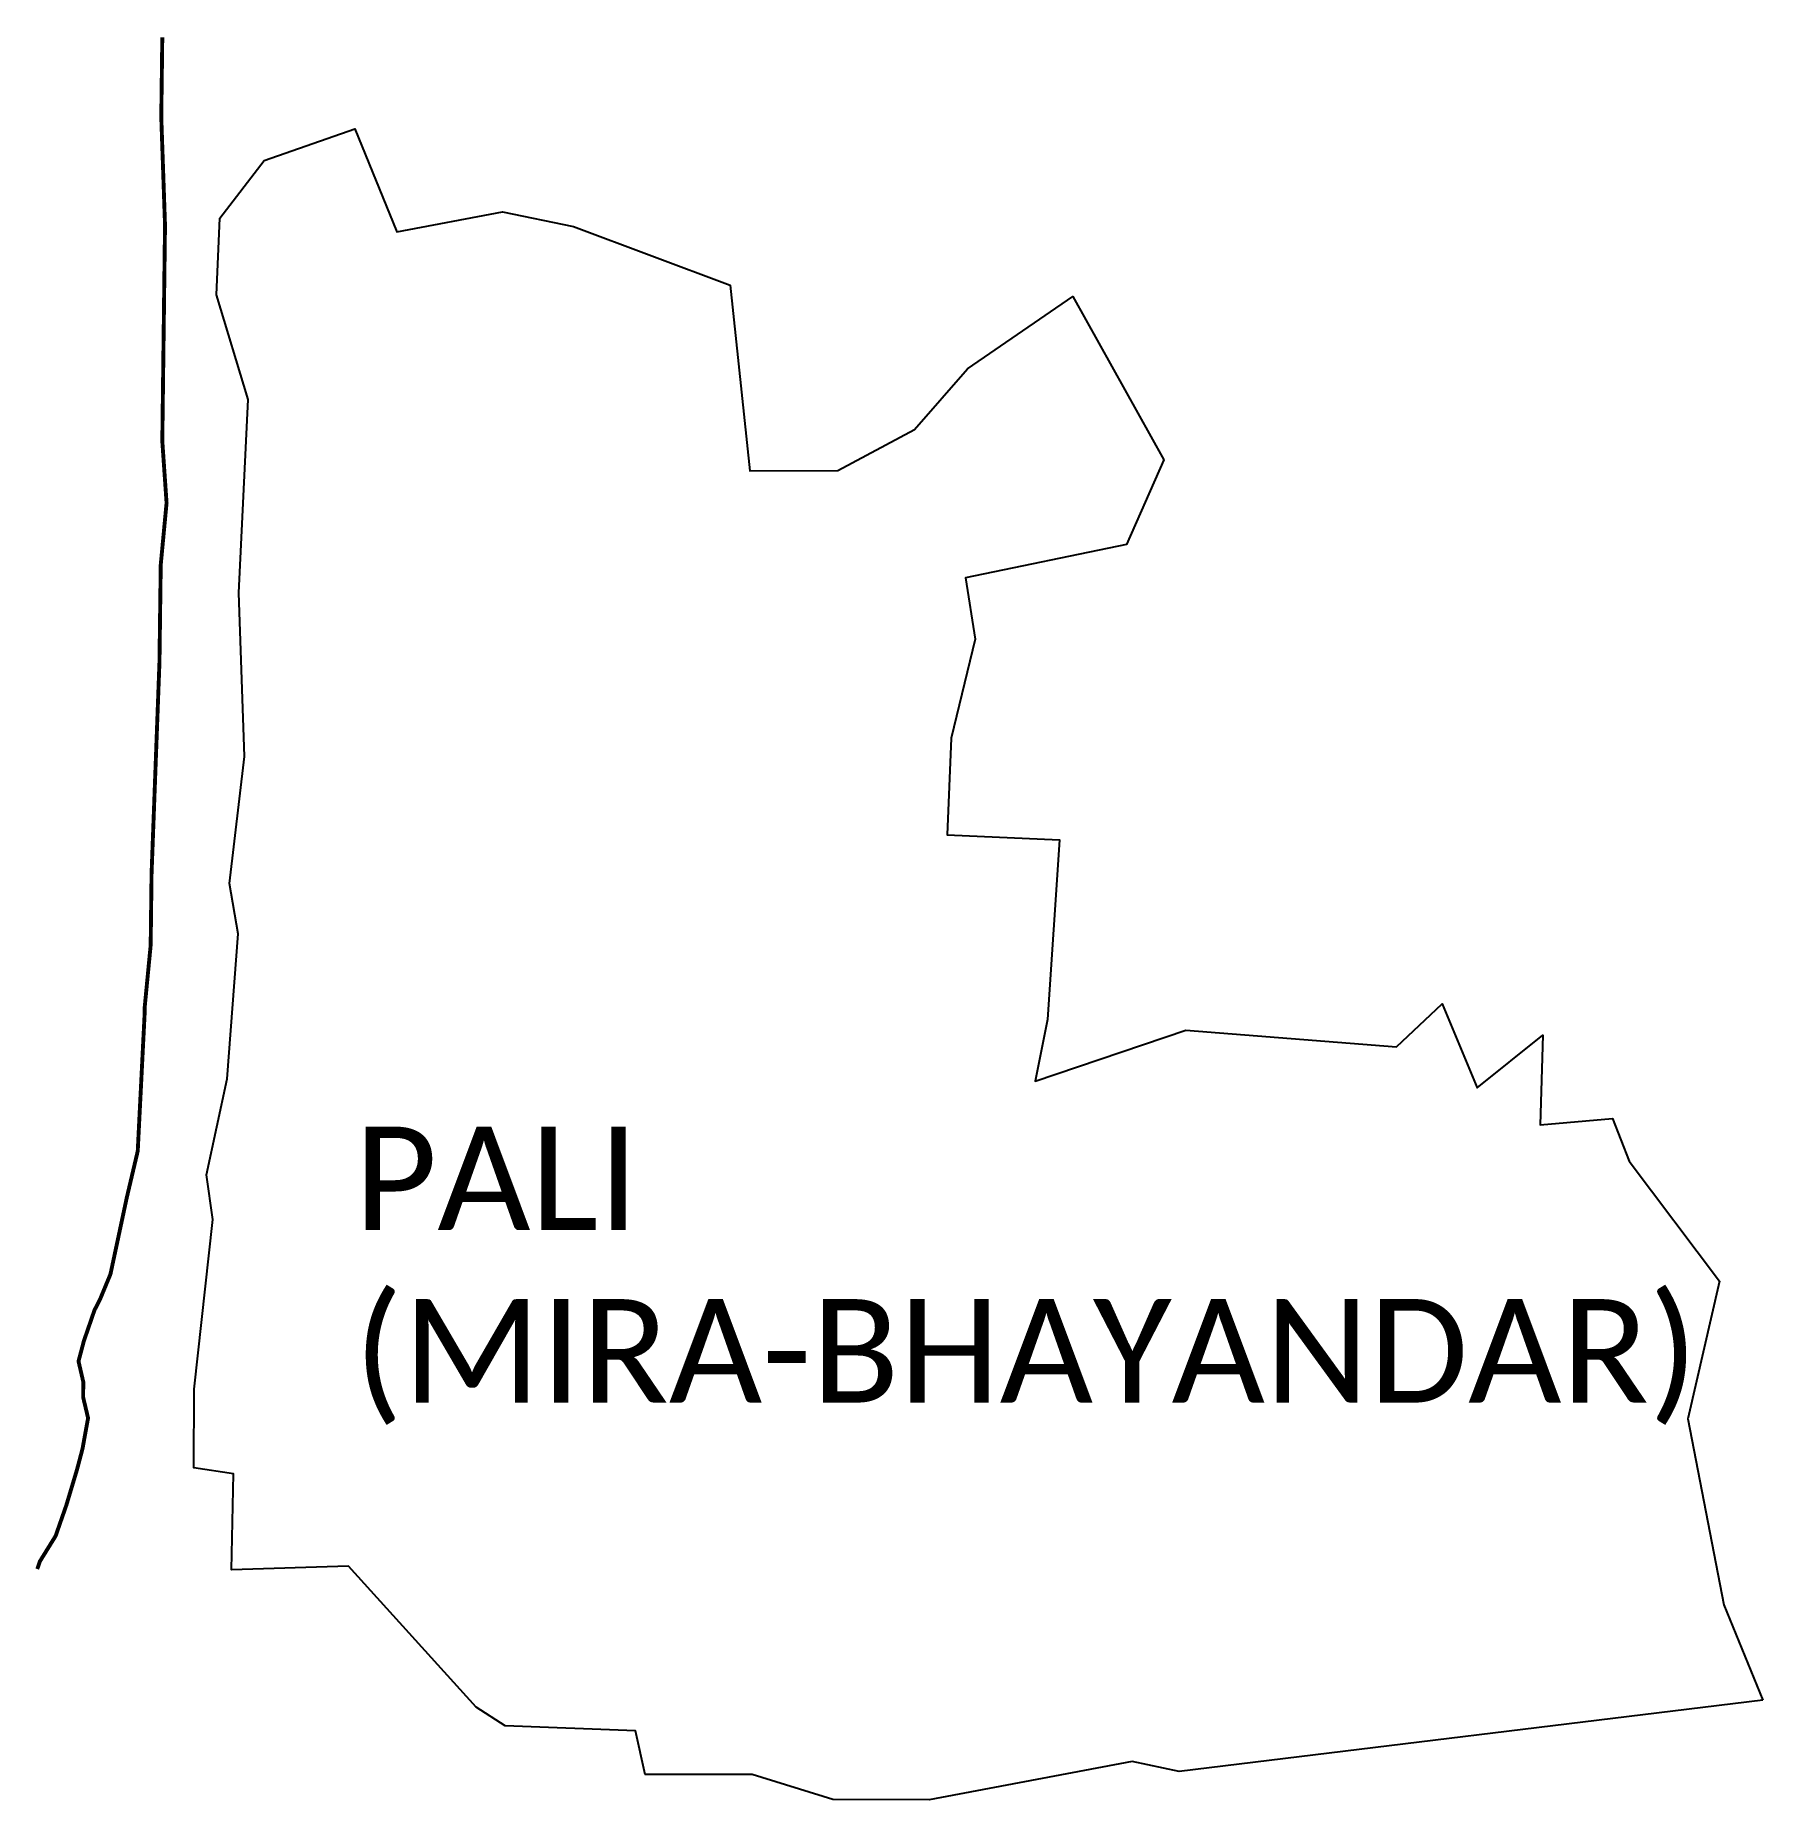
# Model space of a CAD drawing. Header units: metres. Extents: x 267087 to 268423, y 2134131 to 2135495.
import ezdxf

# ---------------------------------------------------------------- set-up
doc = ezdxf.new("R2010")
doc.units = ezdxf.units.M
for name, color, linetype in [('LOW TIDE LINE', 5, 'Continuous'), ('village', 3, 'Continuous'), ('VILLAGE NAME', 250, 'Continuous')]:
    doc.layers.add(name, color=color, linetype=linetype)
doc.styles.get("Standard").update_dxf_attribs({"font": 'simplex.shx'})

msp = doc.modelspace()

# ---------------------------------------------------------------- linework, layer by layer
at = {"layer": 'LOW TIDE LINE', "const_width": 3}
msp.add_lwpolyline([(267185.1, 2135493.6), (267184.3, 2135431.9), (267187.2, 2135348.3), (267185.1, 2135181.3), (267188.4, 2135133.5), (267183.9, 2135085.8), (267182.9, 2135010.2), (267176.8, 2134847.1), (267176.1, 2134791.5), (267171.5, 2134743.8), (267171.5, 2134739.8), (267166.1, 2134632.4), (267157.7, 2134596.7), (267145, 2134537.2), (267136.8, 2134517.4), (267132.7, 2134509.5), (267124.5, 2134485.7), (267120.3, 2134469.9), (267124, 2134453.9), (267123.9, 2134442), (267127.7, 2134426), (267123.4, 2134402.2), (267119.2, 2134386.3), (267110.9, 2134358.6), (267102.6, 2134334.8), (267090.4, 2134315.1), (267088.4, 2134309.2)], dxfattribs=at)
at = {"layer": 'village', "color": 3}
msp.add_polyline3d([(268422.7, 2134207.9, 0), (267971.3, 2134152.7, 0), (267935, 2134160.3, 0), (267778, 2134130.9, 0), (267703.7, 2134131, 0), (267641.3, 2134150.3, 0), (267558.5, 2134150.4, 0), (267550.9, 2134184.2, 0), (267450.3, 2134187.9, 0), (267427.9, 2134202.5, 0), (267329.1, 2134311.4, 0), (267238.7, 2134308.6, 0), (267240.2, 2134382.8, 0), (267209.5, 2134387.6, 0), (267209.7, 2134448.3, 0), (267224.1, 2134579.6, 0), (267219.4, 2134614, 0), (267235.2, 2134688.3, 0), (267243.7, 2134800.3, 0), (267237.1, 2134839.2, 0), (267248.7, 2134937.5, 0), (267244.4, 2135064.1, 0), (267251.6, 2135213.6, 0), (267227.1, 2135294.4, 0), (267229.6, 2135353.6, 0), (267263.9, 2135398.4, 0), (267333.9, 2135422.8, 0), (267366.4, 2135343.1, 0), (267448.2, 2135358.5, 0), (267503, 2135347.2, 0), (267624.1, 2135302, 0), (267639.5, 2135158.3, 0), (267707.5, 2135158.5, 0), (267766.8, 2135190.4, 0), (267807.8, 2135237.3, 0), (267889.1, 2135293.2, 0), (267959.5, 2135166.8, 0), (267930.8, 2135101.5, 0), (267806.2, 2135075.7, 0), (267813.7, 2135028.1, 0), (267795.1, 2134951.6, 0), (267792.1, 2134876.8, 0), (267878.9, 2134873, 0), (267869.6, 2134734.1, 0), (267860.2, 2134686.5, 0), (267976.5, 2134725.8, 0), (268139.6, 2134713, 0), (268174.7, 2134746.3, 0), (268201.8, 2134681.2, 0), (268252.6, 2134721.9, 0), (268250.7, 2134652.7, 0), (268306.4, 2134657.7, 0), (268319.3, 2134624.7, 0), (268389.2, 2134531.7, 0), (268364.8, 2134425.4, 0), (268392.6, 2134281.5, 0)], close=True, dxfattribs=at)

# ---------------------------------------------------------------- texts
at = {"layer": 'VILLAGE NAME', "insert": (267333.3, 2134651.3), "char_height": 80, "attachment_point": 1}
msp.add_mtext_dynamic_manual_height_columns('{\\fCalibri|b0|i0|c0|p34;PALI (MIRA-BHAYANDAR)}', width=635.206, gutter_width=643.2, heights=[0], dxfattribs=at)

doc.saveas('drawing.dxf')
